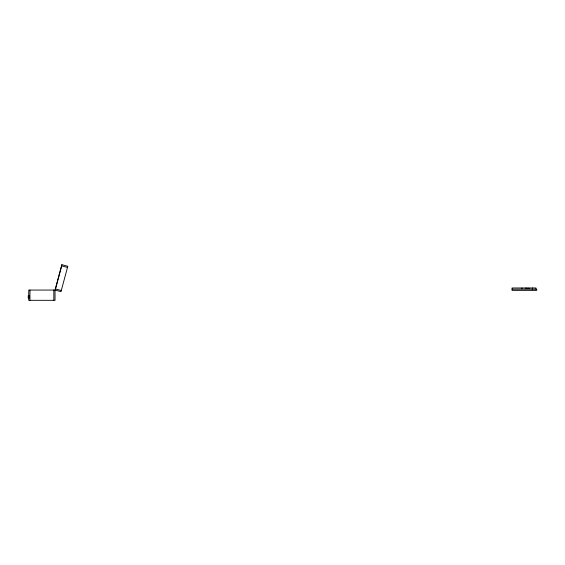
<?xml version="1.0" encoding="UTF-8"?>
<svg xmlns="http://www.w3.org/2000/svg" width="565" height="565" viewBox="0 0 565 565"><rect width="100%" height="100%" fill="white"/><g stroke="black" fill="none" stroke-linecap="round" stroke-linejoin="round"><path stroke-width="0.85" d="M55.525 288.962L61.712 265.889M526.319 288.284L527.512 288.284M528.084 288.284L529.278 288.284M512.067 289.174L536.75 289.174L536.75 290.368L512.067 290.368L512.067 287.981L535.952 287.981L535.952 289.174M28.744 296.215L29.444 296.215M28.744 297.487L29.444 297.487M61.521 265.832L67.482 267.436M55.335 288.913L61.295 290.509M532.371 287.981L532.371 289.174M525.853 287.981L525.853 288.68M521.898 287.981L521.898 288.68M53.83 290.064L53.83 300.319M29.945 290.064L29.945 300.319M29.048 295.481L29.048 298.207M28.25 295.693L28.25 297.981M61.832 264.681L55.024 290.064L55.024 300.319L28.744 300.319L28.744 290.064L55.024 290.064L60.992 291.66L67.793 266.277L61.832 264.681"/></g></svg>
